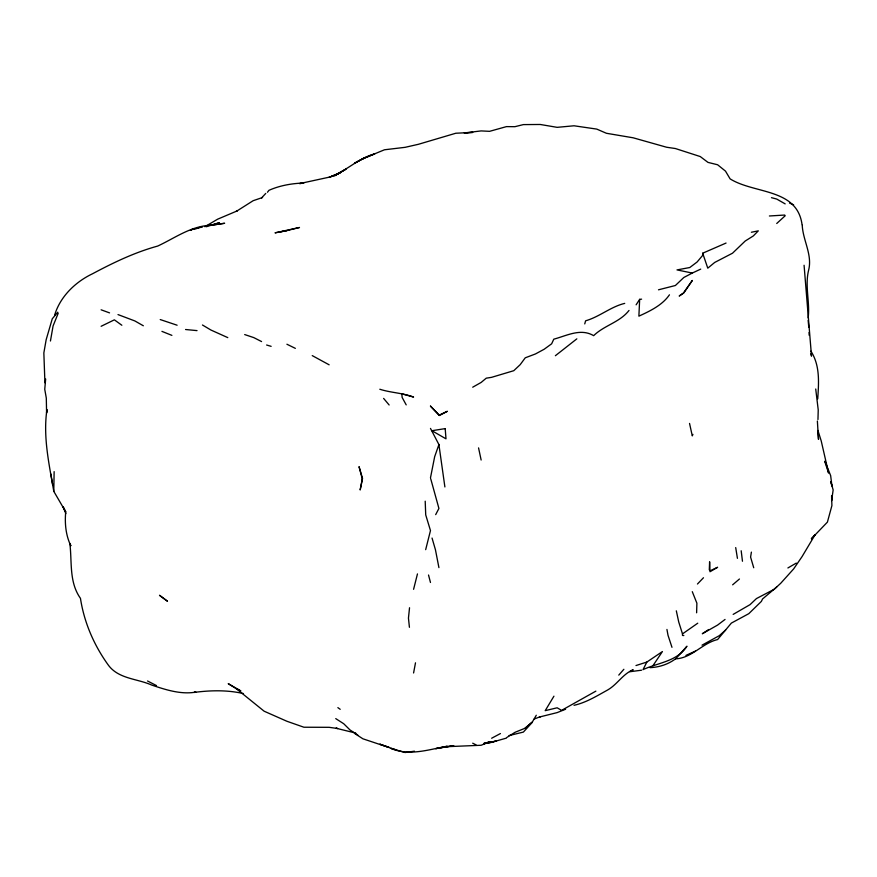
<?xml version="1.0" encoding="UTF-8"?>
<svg xmlns="http://www.w3.org/2000/svg" width="877" height="877" viewBox="0 0 877 877"><rect width="100%" height="100%" fill="white"/><g stroke="black" fill="none" stroke-linecap="round" stroke-linejoin="round"><path stroke-width="1.32" d="M726.057 243.05L702.685 253.212L702.63 255.448L697.094 262.004L689.782 267.529L677 269.908L692.282 273.054L700.723 269.107M696.612 612.793L696.886 603.19L692.282 591.668M817.956 419.546L818.23 409.954L815.72 389.004M709.296 569.886L709.614 561.784L709.997 571.749L717.616 567.276L710.436 570.664M54.133 471.629L53.782 491.339L65.72 511.839C64.657 523.229 65.731 535.211 70.763 545.615M641.602 299.156L639.662 299.353L638.884 316.158C650.109 311.006 662.278 305.229 669.458 294.804M45.659 379.007L44.749 389.278L46.306 398.125L46.591 413.023L46.974 409.614M817.737 398.882C818.778 382.624 820.181 365.556 810.907 351.151M409.537 607.739L408.452 618.121L409.427 627.307M808.177 317.858C810.085 302.028 804.68 285.957 808.649 270.05C812.508 254.659 802.937 240.451 802.225 225.181M46.887 410.019C42.951 437.239 49.211 464.558 53.782 491.339M751.392 552.115L750.591 557.103L753.727 567.748M413.582 672.977L415.501 662.815M413.582 589.311L417.463 573.909M430.475 477.855L434.663 456.709L438.917 444.573L430.475 428.404M50.438 341.01L53.08 325.959L58.2 313.253M425.674 549.66L430.475 530.574L425.718 514.887L425.202 501.184M584.751 323.909L585.606 320.807C599.528 316.838 610.71 306.731 624.72 303.387M54.582 315.336C60.042 296.722 75.345 281.923 92.523 273.767C113.341 262.651 134.828 252.324 157.674 246.075C175.104 237.985 191.043 225.871 211.16 225.246L224.644 223.273L210.897 225.29L219.349 222.725L206.358 226.726M692.918 434.378L692.282 435.869L689.541 423.427M652.992 665.61L662.42 651.556L646.842 662.069L643.038 669.622C658.09 662.628 677.252 661.51 686.943 646.206L675.707 658.857C692.019 657.991 702.17 643.225 717.616 639.541L731.363 623.098L748.805 613.67L761.368 601.414L762.562 598.958L776.726 586.998M435.683 514.635L438.917 508.441L430.728 478.776M536.285 715.248L531.824 722.9L523.372 732.087L509.033 735.584M553.935 696.185L545.209 710.655L557.147 707.794L561.598 710.359L595.867 691.142M636.121 304.812L639.662 299.353M267.452 192.26L268.932 190.331C279.818 185.507 291.92 183.392 303.804 183.03M57.761 312.201L52.269 318.789L46.163 339.706L43.85 352.927L44.924 382.81M618.778 675.115L623.865 669.283M261.576 197.917L265.753 193.422M811.411 538.741L815.018 534.871L802.049 556.632L793.619 568.943L780.683 583.315L774.172 589.3L756.445 598.574L750.054 604.637L733.172 614.393M697.456 584.016L703.475 577.746M811.444 538.73L827.406 522.122L831.9 505.612L831.615 495.702L831.637 500.57L833.15 489.947L830.771 481.561L831.67 485.003M629.006 310.458C619.831 322.319 604.154 325.356 593.663 335.661C580.585 327.932 566.772 335.727 553.793 339.169L551.644 343.806L544.178 349.243L535.452 353.957L525.246 357.816L520.193 364.657L513.779 370.697L491.526 377.351L486.242 378.173L481.144 382.438L472.703 387.206M776.726 223.492L785.178 215.764L784.674 215.051L769.403 215.983M725.652 630.015L719.326 635.65L702.028 645.165M525.038 728.261L531.966 722.341L525.038 728.261L515.095 732.273L507.005 737.36M732.635 584.827L739.443 579.006M576.836 338.851L555.382 355.711M697.752 623.196L682.492 633.885L682.492 635.43L683.83 635.54M725.049 619.447L717.616 625.06L702.302 633.753L708.715 629.522M675.389 658.967C668.022 664.393 659.186 667.244 650.054 667.649M334.751 175.663L346.02 169.118L334.477 175.849M787.886 567.967L796.316 563.078M491.646 738.237L500.427 733.556M439.399 415.523L447.369 411.291L439.103 415.139L430.475 406.117L439.103 415.139M692.282 273.054L683.83 277.483L675.389 285.507L658.495 289.805M204.867 226.715L217.595 219.206L237.075 210.951L236.242 211.423L253.135 200.712L262.563 197.489M190.572 230.267L194.014 228.546L190.452 230.267M101.118 326.288L114.372 319.831L121.848 325.257M685.957 655.393L695.406 651.096M330.212 176.957L340.057 172.89L330.212 176.957L299.649 183.6L302.335 183.238M565.599 709.241L557.158 712.606L539.377 717.035L540.265 716.728L534.236 719.008M329.138 177.198C345.582 171.98 357.783 158.266 374.742 153.903L362.914 158.682L354.472 163.254L364.711 157.871L362.914 158.682L384.477 149.781L405.141 147.325L418.395 144.299L455.81 133.238L472.758 132.416L464.262 132.953L481.144 130.914L489.596 131.331L506.478 126.617L514.931 126.683L523.372 124.6L540.265 124.479L557.158 127.34L574.04 125.784L596.744 129.094L606.402 133.271L633.161 137.799L666.641 147.248L675.389 148.531L700.252 156.555L707.98 162.388L717.616 164.766L725.498 171.136L730.102 178.875C754.494 194.102 797.127 188.084 802.06 224.665M194.014 229.423L198.772 227.834M197.665 228.283L202.455 226.726L200 227.461M635.978 665.544L646.842 662.069M506.478 738.083L489.596 742.907L483.556 743.641M574.04 705.305C586.231 702.598 597.029 695.834 607.827 689.881C617.342 684.367 622.813 674.029 633.161 669.721L629.818 671.738L641.602 670.192M286.911 230.596L299.495 227.483L275.016 232.854L286.911 230.596L278.458 232.317M751.392 232.252L758.298 230.859L753.31 235.946L745.209 241.022L732.525 253.201L714.722 262.431L707.772 268.165L702.685 253.212M483.698 743.444L496.47 741.021L484.06 743.608L489.596 741.756L481.144 745.264L447.369 746.667M438.917 748.037L453.771 745.625L435.705 748.662L447.369 746.228C428.963 749.462 409.175 756.402 391.076 748.432L405.141 752.521L414.437 751.183M185.562 329.511L197.029 330.618M243.477 693.575C227.242 689.881 210.414 690.276 194.014 692.435L195.856 692.106C180.947 694.727 165.83 689.826 151.787 685.09C137.152 678.524 118.187 679.028 108.079 664.766C93.905 645.023 84.148 622.407 80.454 598.355C68.877 581.944 72.155 562.102 69.842 543.466L70.818 545.647M109.559 312.881L101.118 309.811M355.733 733.073L335.99 728.217L337.579 728.502L329.138 727.318L303.913 727.23L286.911 721.267L264.13 711.203L236.242 688.653L228.217 683.665L240.868 690.966L236.242 688.653L238.654 689.76M771.475 197.676L776.726 199.057L785.178 203.892M396.7 750.065L362.914 738.807L354.472 733.347M160.228 319.557L177.121 325.214M266.608 345.012L271.146 346.338M379.807 389.245C390.857 392.797 402.609 392.896 413.582 397.062L401.809 393.817L402.148 397.467L406.204 404.878M244.683 334.565L253.793 337.612L261.576 341.57M118 314.58L134.894 320.96L143.335 325.773M389.509 747.533L379.807 744.167L387.897 747.007M161.938 331.374L171.892 335.376M789.541 203.069L793.619 204.845M286.911 344.233L295.352 348.366M312.245 355.613L329.138 364.81M472.703 743.192L476.058 744.869M147.544 680.99L156.49 685.584M227.79 337.623L210.897 330.015L202.455 324.994M335.738 718.614L343.729 723.744L349.956 729.905L357.849 735.101M337.864 707.629L340.21 709.318M160.031 595.768L167.463 601.227L159.504 595.231M383.622 398.41L389.136 404.988M63.265 506.939L65.72 511.839M824.939 461.247L830.651 475.63L831.966 486.143M63.111 506.851L65.83 513.637M824.753 461.445L828.59 473.076L821.223 440.934L817.934 430.464L818.504 439.366L817.375 421.037M671.979 647.325L668.011 635.277L666.937 629.434M682.492 633.885L678.721 621.957L676.32 610.82M432.043 538.05L435.441 549.758L438.917 567.627M438.895 444.486L444.891 486.954M810.863 353.749L811.51 356.161L804.077 265.26M428.524 575.016L430.475 582.481M478.557 447.884L481.144 460.03M50.855 473.997L52.664 484.795M735.704 547.588L737.425 558.342M741.186 550.756L742.468 561.247M808.155 320.489L808.769 327.099M809.043 332.504L809.153 335.233M362.289 478.995L360.151 489.98L362.541 478.414L359.044 466.652L362.289 478.995M692.282 280.508L683.83 292.929L679.193 296.031L683.38 293.093L692.282 280.508M445.198 428.623L431.922 430.706L445.998 438.84L445.198 428.623"/></g></svg>
